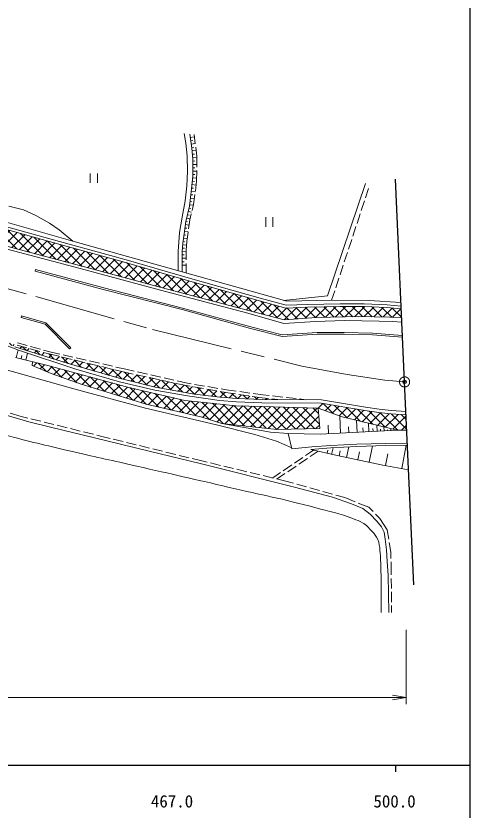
# Model space of a CAD drawing. Units: millimetres, scale not verified. Extents: x 40000 to 680000, y 20000 to 380000.
# Drawn here: x 511949 to 579000, y 198357 to 315670 of the extents above; entities that cross this region are included whole.
import ezdxf
from ezdxf.enums import TextEntityAlignment as Align

# ---------------------------------------------------------------- set-up
doc = ezdxf.new("R2010")
doc.units = ezdxf.units.MM
doc.header["$LTSCALE"] = 1000
doc.header["$PDMODE"] = 32
doc.header["$PDSIZE"] = 500
doc.linetypes.add('CHAIN', pattern=[18.5, 12, -1.5, 3.5, -1.5])
for name, color, linetype, lineweight in [('M-BMK', 2, 'CHAIN', 13), ('M-BMK-OTRS', 5, 'Continuous', 25), ('M-STR-HTXT', 7, 'Continuous', 13), ('M-TTL-BAND', 7, 'Continuous', 25), ('M-WORK', 1, 'Continuous', 13)]:
    doc.layers.add(name, color=color, linetype=linetype, lineweight=lineweight)
doc.layers.add('M-OTRS', color=6, linetype='Continuous')
doc.styles.add('ＭＳ ゴシック', font='')
doc.styles.get('ＭＳ ゴシック').set_extended_font_data('MS Gothic')

# ---------------------------------------------------------------- blocks, each defined once
blk = doc.blocks.new('open_arrow')
at = {"color": 0, "linetype": 'Continuous', "lineweight": -2}
blk.add_lwpolyline([(7.5, 1.25), (0, 0), (7.5, -1.25)], dxfattribs=at)

msp = doc.modelspace()

# ---------------------------------------------------------------- hatches: boundary and pattern name
at = {"layer": 'M-WORK'}
h = msp.add_hatch(dxfattribs=at)
h.set_pattern_fill('USER', color=256, style=0, pattern_type=2)
h.set_pattern_definition([(45, (568898, 271106), (-707.107, 707.107), []), (135, (568898, 271106), (-707.107, -707.107), [])])
h.paths.add_polyline_path([(568898, 271106), (568839, 272413), (566709, 272576), (563340, 272761), (559813, 272761), (555026, 272655), (551798, 272519), (547899, 273575), (537613, 276507), (527784, 279357), (518276, 281967), (507884, 284844), (502635, 286336), (495870, 288228), (486589, 290803), (481282, 292312), (476957, 293428), (473737, 294189), (468523, 295200), (461689, 296514), (457897, 297187), (453536, 297825), (451714, 298073), (449133, 298347), (448107, 298455), (444298, 300400), (442779, 297735), (446006, 296018), (448848, 295556), (451742, 295108), (454811, 294626), (461065, 293495), (467117, 292375), (472132, 291414), (481841, 289281), (486697, 288053), (493040, 286374), (502100, 283976), (510039, 281791), (521520, 278728), (533401, 275558), (546299, 272147), (551550, 270796), (556316, 271128), (562577, 271261), (567159, 271181)])
h = msp.add_hatch(dxfattribs=at)
h.set_pattern_fill('USER', color=256, style=0, pattern_type=2)
h.set_pattern_definition([(45, (538306, 259801), (-707.107, 707.107), []), (135, (538306, 259801), (-707.107, -707.107), [])])
h.paths.add_polyline_path([(538306, 259801), (542051, 259366), (544571, 259154), (548280, 258995), (550635, 258990), (548302, 259234), (542903, 260062), (536841, 261104), (527989, 263048), (516871, 265730), (508833, 267900), (511771, 266807), (519497, 264356), (527196, 262145), (532524, 260840)])
h = msp.add_hatch(dxfattribs=at)
h.set_pattern_fill('USER', color=256, style=0, pattern_type=2)
h.set_pattern_definition([(45, (550471, 254597), (-707.107, 707.107), []), (135, (550471, 254597), (-707.107, -707.107), [])])
h.paths.add_polyline_path([(550471, 254597), (556811, 254730), (556571, 257737), (548259, 257951), (544396, 258084), (541173, 258430), (536910, 258856), (528598, 260801), (516650, 264038), (514393, 264590), (514346, 264025), (517143, 262852), (521592, 261254), (531156, 258297), (539255, 256459), (542372, 255473)])
h = msp.add_hatch(dxfattribs=at)
h.set_pattern_fill('USER', color=256, style=0, pattern_type=2)
h.set_pattern_definition([(45, (556571, 257737), (-707.11, 707.11), []), (135, (556571, 257737), (-707.11, -707.11), [])])
h.paths.add_polyline_path([(556571, 257737), (556998, 258477), (563463, 257394), (565506, 257074), (567282, 256879), (569545, 256749), (569648, 254458), (568293, 254461), (562243, 255919), (559755, 256564)])

# ---------------------------------------------------------------- linework, layer by layer
at = {"layer": 'M-BMK'}
for p, q in [((497086, 279238), (532092, 269348)), ((532092, 269348), (554166, 263938)), ((554166, 263938), (560839, 262679)), ((560839, 262679), (566394, 261840)), ((566394, 261840), (569326, 261601))]:
    msp.add_line(p, q, dxfattribs=at)
msp.add_circle((569326, 261601), 750, dxfattribs=at)
at = {"layer": 'M-BMK-OTRS'}
for p, q in [((569326, 261601), (567975, 291570)), ((570678, 231631), (569326, 261601))]:
    msp.add_line(p, q, dxfattribs=at)
at = {"layer": 'M-OTRS'}
msp.add_point((569326, 261601), dxfattribs=at)
at = {"layer": 'M-STR-HTXT'}
for p, q in [((569545, 225000), (569545, 214000)), ((405784, 215000), (569545, 215000))]:
    msp.add_line(p, q, dxfattribs=at)
at = {"layer": 'M-TTL-BAND'}
for p, q in [((579000, 20000), (579000, 370000)), ((40000, 205000), (579000, 205000)), ((568000, 205000), (568000, 204000))]:
    msp.add_line(p, q, dxfattribs=at)
at = {"layer": 'M-WORK'}
for p, q in [((537048, 296865), (536800, 298286)), ((537617, 298180), (537918, 296155)), ((538429, 296785), (538256, 298144)), ((537244, 295001), (537048, 296865)), ((537686, 297712), (538299, 297803)), ((537760, 297217), (538056, 297261)), ((537834, 296723), (538425, 296811)), ((537908, 296228), (538204, 296272)), ((537918, 296155), (538078, 294503)), ((537960, 295731), (538555, 295789)), ((538664, 294930), (538492, 296289)), ((537297, 292692), (537244, 295001)), ((538008, 295233), (538311, 295263)), ((538056, 294736), (538663, 294794)), ((538078, 294503), (538061, 292017)), ((538649, 293332), (538664, 294930)), ((538073, 293737), (538653, 293733)), ((538076, 294237), (538366, 294235)), ((522934, 292395), (522934, 290995)), ((523984, 290995), (523984, 292395)), ((537190, 290578), (537297, 292692)), ((538062, 292237), (538363, 292235)), ((538066, 292737), (538643, 292733)), ((538069, 293237), (538358, 293235)), ((538629, 291235), (538644, 292833)), ((538061, 292017), (537883, 290134)), ((537987, 291240), (538296, 291211)), ((538034, 291738), (538633, 291681)), ((538439, 289761), (538629, 291235)), ((536924, 288358), (537190, 290578)), ((537883, 290134), (537563, 287559)), ((537893, 290245), (538191, 290217)), ((537940, 290742), (538558, 290684)), ((557932, 274315), (563578, 290901)), ((563562, 288815), (564018, 290193)), ((537712, 288756), (538300, 288683)), ((537773, 289252), (538067, 289215)), ((537835, 289748), (538428, 289674)), ((538185, 287790), (538375, 289265)), ((510887, 287586), (513072, 287000)), ((536480, 285943), (536924, 288358)), ((537563, 287559), (537013, 285303)), ((537589, 287763), (538160, 287692)), ((537650, 288259), (537936, 288224)), ((537963, 286922), (538185, 287790)), ((562934, 286916), (563405, 288340)), ((506155, 286440), (520347, 282381)), ((513072, 287000), (514883, 286201)), ((537256, 286302), (537511, 286240)), ((537375, 286788), (537896, 286660)), ((537494, 287273), (537754, 287210)), ((537617, 285570), (537839, 286438)), ((562307, 285017), (562777, 286441)), ((507992, 285230), (518382, 282352)), ((514883, 286201), (516908, 285055)), ((536125, 283652), (536480, 285943)), ((537013, 285303), (536782, 283474)), ((537019, 285330), (537292, 285264)), ((537138, 285816), (537648, 285692)), ((537436, 284201), (537617, 285570)), ((548829, 285922), (548829, 284522)), ((549879, 284522), (549879, 285922)), ((507884, 284844), (518276, 281967)), ((516908, 285055), (518347, 284070)), ((518347, 284070), (520347, 282381)), ((536891, 284339), (537167, 284304)), ((536954, 284835), (537510, 284765)), ((561679, 283118), (562150, 284542)), ((535912, 280881), (536125, 283652)), ((536782, 283474), (536569, 282089)), ((536686, 282853), (537247, 282767)), ((536762, 283347), (537043, 283304)), ((536828, 283843), (537380, 283773)), ((537190, 282337), (537371, 283706)), ((510039, 281791), (521520, 278728)), ((518276, 281967), (527784, 279357)), ((518382, 282352), (527893, 279742)), ((520347, 282381), (536484, 277865)), ((536569, 282089), (536480, 280846)), ((536553, 281862), (537148, 281820)), ((536610, 282359), (536905, 282313)), ((537084, 281041), (537190, 282337)), ((561051, 281219), (561522, 282643)), ((509935, 281405), (521417, 278342)), ((535918, 278024), (535912, 280881)), ((536480, 280846), (536484, 277865)), ((536481, 280865), (537084, 280822)), ((536517, 281364), (536818, 281342)), ((537087, 279617), (537084, 281041)), ((560424, 279320), (560895, 280744)), ((527784, 279357), (537613, 276507)), ((527893, 279742), (537723, 276891)), ((536481, 280365), (536783, 280366)), ((536481, 279865), (537086, 279866)), ((536482, 279365), (536785, 279366)), ((514785, 277965), (514849, 278207)), ((514849, 278207), (524920, 275507)), ((521417, 278342), (533299, 275171)), ((521520, 278728), (533401, 275558)), ((536483, 278865), (537089, 278866)), ((537091, 277694), (537088, 279117)), ((559796, 277421), (560267, 278845)), ((514785, 277965), (524856, 275265)), ((536484, 277865), (551923, 273509)), ((537723, 276891), (548006, 273961)), ((559169, 275522), (559639, 276946)), ((537613, 276507), (547899, 273575)), ((524856, 275265), (536471, 272282)), ((524920, 275507), (536535, 272523)), ((533299, 275171), (546193, 271761)), ((533401, 275558), (546299, 272147)), ((558556, 273669), (559012, 275047)), ((547899, 273575), (551798, 272519)), ((548006, 273961), (551843, 272922)), ((551472, 273636), (557932, 274315)), ((551923, 273509), (558556, 273669)), ((558556, 273669), (564111, 273629)), ((564111, 273629), (568798, 273317)), ((536471, 272282), (546568, 269485)), ((536535, 272523), (546632, 269726)), ((551798, 272519), (555026, 272655)), ((551843, 272922), (555013, 273055)), ((555013, 273055), (559808, 273161)), ((555026, 272655), (559813, 272761)), ((559808, 273161), (563351, 273161)), ((559813, 272761), (563340, 272761)), ((563340, 272761), (566709, 272576)), ((563351, 273161), (566735, 272975)), ((566709, 272576), (568839, 272413)), ((566735, 272975), (568820, 272815)), ((512712, 271122), (512780, 271363)), ((512712, 271122), (516254, 270128)), ((512780, 271363), (516385, 270351)), ((546193, 271761), (551521, 270216)), ((546299, 272147), (551550, 270796)), ((551550, 270796), (556316, 271128)), ((556316, 271128), (562577, 271261)), ((562577, 271261), (567159, 271181)), ((567159, 271181), (568898, 271106)), ((512491, 266248), (500023, 270830)), ((516254, 270128), (519884, 266480)), ((516385, 270351), (520061, 266657)), ((551521, 270216), (556183, 270515)), ((556183, 270515), (560472, 270675)), ((560472, 270675), (565560, 270595)), ((565560, 270595), (567612, 270515)), ((567612, 270515), (568928, 270436)), ((546568, 269485), (551245, 268302)), ((546632, 269726), (551267, 268554)), ((551245, 268302), (556417, 268650)), ((551267, 268554), (556409, 268900)), ((556409, 268900), (560432, 268900)), ((556417, 268650), (560429, 268650)), ((560429, 268650), (564602, 268571)), ((560432, 268900), (564614, 268820)), ((564614, 268820), (569016, 268473)), ((564602, 268571), (568997, 268224)), ((511771, 266807), (519497, 264356)), ((511983, 265180), (512265, 266331)), ((513576, 266619), (512128, 267010)), ((512184, 267364), (513631, 266969)), ((515507, 266098), (514059, 266489)), ((514114, 266837), (515561, 266442)), ((516043, 266310), (516955, 266061)), ((519884, 266480), (520061, 266657)), ((511915, 265197), (516650, 264038)), ((520776, 263504), (512491, 266248)), ((512703, 265004), (512828, 265518)), ((513422, 264828), (513674, 265856)), ((516871, 265730), (515990, 265968)), ((518298, 265385), (516871, 265730)), ((516955, 266061), (518429, 265720)), ((520243, 264916), (518784, 265268)), ((518916, 265607), (520378, 265269)), ((520865, 265157), (522326, 264819)), ((514346, 264025), (514393, 264590)), ((517143, 262852), (514346, 264025)), ((516650, 264038), (528598, 260801)), ((519497, 264356), (527196, 262145)), ((522187, 264447), (520729, 264799)), ((524131, 263978), (522673, 264330)), ((522813, 264706), (524275, 264368)), ((524762, 264255), (526223, 263917)), ((508960, 263826), (520508, 260589)), ((521592, 261254), (517143, 262852)), ((527223, 261639), (520776, 263504)), ((526075, 263509), (524617, 263861)), ((527989, 263048), (526561, 263392)), ((526710, 263805), (528184, 263464)), ((529241, 262773), (527989, 263048)), ((528184, 263464), (529430, 263182)), ((529918, 263071), (531381, 262740)), ((527196, 262145), (532524, 260840)), ((532471, 260387), (527223, 261639)), ((531194, 262344), (529729, 262666)), ((533148, 261915), (531682, 262237)), ((531868, 262630), (533331, 262299)), ((535101, 261486), (533636, 261808)), ((533819, 262189), (535282, 261858)), ((535770, 261747), (537016, 261466)), ((520508, 260589), (531098, 257712)), ((531156, 258297), (521592, 261254)), ((528598, 260801), (536910, 258856)), ((532524, 260840), (538306, 259801)), ((536841, 261104), (535589, 261379)), ((537655, 260965), (536841, 261104)), ((537016, 261466), (537815, 261328)), ((539626, 260626), (538147, 260880)), ((538308, 261243), (539786, 260988)), ((541597, 260287), (540119, 260541)), ((540279, 260904), (541757, 260649)), ((542250, 260564), (543050, 260427)), ((537293, 259561), (532471, 260387)), ((542009, 258868), (537293, 259561)), ((538306, 259801), (542051, 259366)), ((544571, 259154), (542051, 259366)), ((542903, 260062), (542090, 260202)), ((544367, 259838), (542903, 260062)), ((543050, 260427), (544488, 260233)), ((546344, 259534), (544862, 259762)), ((544984, 260167), (546471, 259967)), ((548302, 259234), (546838, 259458)), ((546966, 259901), (548405, 259707)), ((548405, 259707), (549346, 259600)), ((549843, 259543), (551333, 259373)), ((551830, 259316), (553320, 259146)), ((539255, 256459), (531156, 258297)), ((536910, 258856), (541173, 258430)), ((541173, 258430), (544396, 258084)), ((544539, 258655), (542009, 258868)), ((548269, 258495), (544539, 258655)), ((548280, 258995), (544571, 259154)), ((556998, 258477), (548269, 258495)), ((557041, 258977), (548280, 258995)), ((549220, 259138), (548302, 259234)), ((550635, 258990), (549717, 259086)), ((553817, 259089), (554758, 258982)), ((563463, 257394), (556998, 258477)), ((563543, 257888), (557041, 258977)), ((508317, 257321), (513840, 255723)), ((511097, 257011), (512731, 256511)), ((531098, 257712), (541568, 255274)), ((544396, 258084), (548259, 257951)), ((548259, 257951), (556571, 257737)), ((556571, 257737), (560114, 256432)), ((556811, 254730), (556571, 257737)), ((565506, 257074), (563463, 257394)), ((565572, 257570), (563543, 257888)), ((567282, 256879), (565506, 257074)), ((567324, 257377), (565572, 257570)), ((569574, 257248), (567324, 257377)), ((512731, 256511), (513688, 256274)), ((514174, 256154), (515630, 255793)), ((542372, 255473), (539255, 256459)), ((559879, 254049), (559755, 256564)), ((560114, 256432), (568293, 254461)), ((562329, 254169), (562243, 255919)), ((569545, 256749), (567282, 256879)), ((513840, 255723), (517232, 254853)), ((516115, 255673), (517571, 255313)), ((517232, 254853), (523360, 253378)), ((518057, 255193), (519513, 254832)), ((519998, 254712), (521454, 254352)), ((541568, 255274), (547242, 253836)), ((549511, 254168), (542372, 255473)), ((542372, 255473), (550471, 254597)), ((550471, 254597), (556811, 254730)), ((558118, 253963), (558056, 255220)), ((561104, 254109), (561061, 254984)), ((563197, 254211), (563167, 254831)), ((564066, 254254), (564005, 255494)), ((564681, 254284), (564660, 254724)), ((565297, 254314), (565254, 255193)), ((565796, 254338), (565782, 254632)), ((566296, 254363), (566267, 254949)), ((567294, 254412), (567280, 254705)), ((521939, 254231), (523395, 253871)), ((523881, 253751), (524839, 253514)), ((524839, 253514), (525842, 253267)), ((547242, 253836), (550439, 252837)), ((552131, 253969), (549511, 254168)), ((552131, 253969), (552696, 251725)), ((556864, 253901), (552131, 253969)), ((568293, 254461), (556864, 253901)), ((566795, 254387), (566788, 254534)), ((568293, 254461), (569648, 254458)), ((523360, 253378), (531601, 251371)), ((526328, 253148), (527785, 252790)), ((528270, 252670), (529727, 252312)), ((550439, 252837), (552664, 251864)), ((558436, 252210), (562299, 252396)), ((562299, 252396), (566535, 252503)), ((569747, 252265), (566455, 252210)), ((566535, 252503), (569734, 252556)), ((568927, 248823), (569555, 252261)), ((530212, 252193), (531669, 251835)), ((531601, 251371), (539149, 249542)), ((532155, 251716), (533611, 251358)), ((534097, 251238), (535554, 250880)), ((552696, 251725), (555639, 251996)), ((554725, 250747), (555873, 251532)), ((555387, 250583), (556553, 251373)), ((558463, 251863), (555479, 251623)), ((555479, 251623), (559369, 250718)), ((555639, 251996), (558436, 252210)), ((557880, 251064), (557992, 251544)), ((562272, 252076), (558463, 251863)), ((558552, 250908), (558775, 251867)), ((559650, 250660), (559811, 251448)), ((560752, 250434), (561075, 252009)), ((566455, 252210), (562272, 252076)), ((562436, 250090), (562683, 251293)), ((564121, 249745), (564613, 252151)), ((536039, 250761), (537496, 250403)), ((537981, 250284), (538985, 250037)), ((538985, 250037), (540194, 249746)), ((553075, 249617), (554313, 250464)), ((553731, 249461), (554973, 250303)), ((559369, 250718), (566135, 249332)), ((566520, 249262), (566834, 250982)), ((539149, 249542), (553064, 246079)), ((540681, 249629), (542139, 249279)), ((542625, 249162), (544084, 248811)), ((551424, 248488), (552662, 249335)), ((552075, 248340), (553317, 249181)), ((566135, 249332), (569911, 248643)), ((544570, 248694), (546028, 248343)), ((546514, 248226), (547973, 247876)), ((548459, 247759), (549917, 247408)), ((549864, 247421), (551012, 248206)), ((550494, 247269), (551661, 248059)), ((550403, 247291), (551613, 247000)), ((551613, 247000), (552918, 246636)), ((553400, 246501), (554844, 246098)), ((553064, 246079), (558710, 244560)), ((555326, 245963), (556771, 245560)), ((557252, 245425), (558697, 245022)), ((558710, 244560), (561480, 243583)), ((559179, 244887), (560484, 244523)), ((560484, 244523), (562031, 243897)), ((561480, 243583), (563168, 242926)), ((562494, 243709), (564041, 243084)), ((563168, 242926), (564251, 242092)), ((564041, 243084), (564683, 242442)), ((564251, 242092), (565228, 241061)), ((565037, 242088), (565679, 241446)), ((565228, 241061), (565938, 240191)), ((565679, 241446), (566758, 239767)), ((565938, 240191), (566294, 239410)), ((566294, 239410), (566471, 238380)), ((566758, 239767), (566979, 238356)), ((566471, 238380), (566649, 236817)), ((567056, 237862), (567277, 236450)), ((566649, 236817), (566773, 235076)), ((567277, 236450), (567309, 235541)), ((566773, 235076), (566880, 233052)), ((567326, 235042), (567357, 234133)), ((567357, 234133), (567364, 233086)), ((566880, 233052), (566968, 230281)), ((567367, 232586), (567376, 231086)), ((566968, 230281), (566986, 227528)), ((567379, 230586), (567388, 229086)), ((567391, 228586), (567397, 227539))]:
    msp.add_line(p, q, dxfattribs=at)
msp.add_open_spline([(491811, 259794), (494311, 258986), (494953, 258772), (496960, 258096), (499939, 257092), (501552, 256366), (504553, 255432), (507003, 254669), (508386, 254274), (510867, 253620), (514606, 252635), (516719, 252153), (520484, 251276), (524111, 250431), (526152, 249999), (529782, 249171), (535122, 247953), (538114, 247271), (543449, 246027), (548394, 244874), (551202, 244373), (556103, 243044), (558331, 242439), (559614, 242197), (561777, 241392), (562310, 241194), (562617, 241089), (563109, 240806), (563742, 240442), (564003, 240092), (564495, 239554), (564892, 239119), (565150, 238873), (565374, 238328), (565616, 237740), (565627, 237363), (565694, 236730), (565816, 235570), (565787, 234912), (565827, 233746), (565909, 231323), (565879, 230527), (565853, 227539)], degree=3, knots=[0, 0, 0, 0, 1, 1, 1, 2, 2, 2, 3, 3, 3, 4, 4, 4, 5, 5, 5, 6, 6, 6, 7, 7, 7, 8, 8, 8, 9, 9, 9, 10, 10, 10, 11, 11, 11, 12, 12, 12, 13, 13, 13, 14, 14, 14, 14], dxfattribs=at)

# ---------------------------------------------------------------- block references
at = {"layer": 'M-STR-HTXT', "xscale": 267, "yscale": 267, "rotation": 180}
msp.add_blockref('open_arrow', (569545, 215000), dxfattribs=at)

# ---------------------------------------------------------------- texts
at = {"layer": 'M-TTL-BAND', "style": 'ＭＳ ゴシック'}
for s, p in [('467.0', (535000, 198195)), ('500.0', (567844, 198195))]:
    msp.add_text(s, height=1833, dxfattribs=at).set_placement(p, align=Align.BOTTOM_CENTER)

doc.saveas('drawing.dxf')
